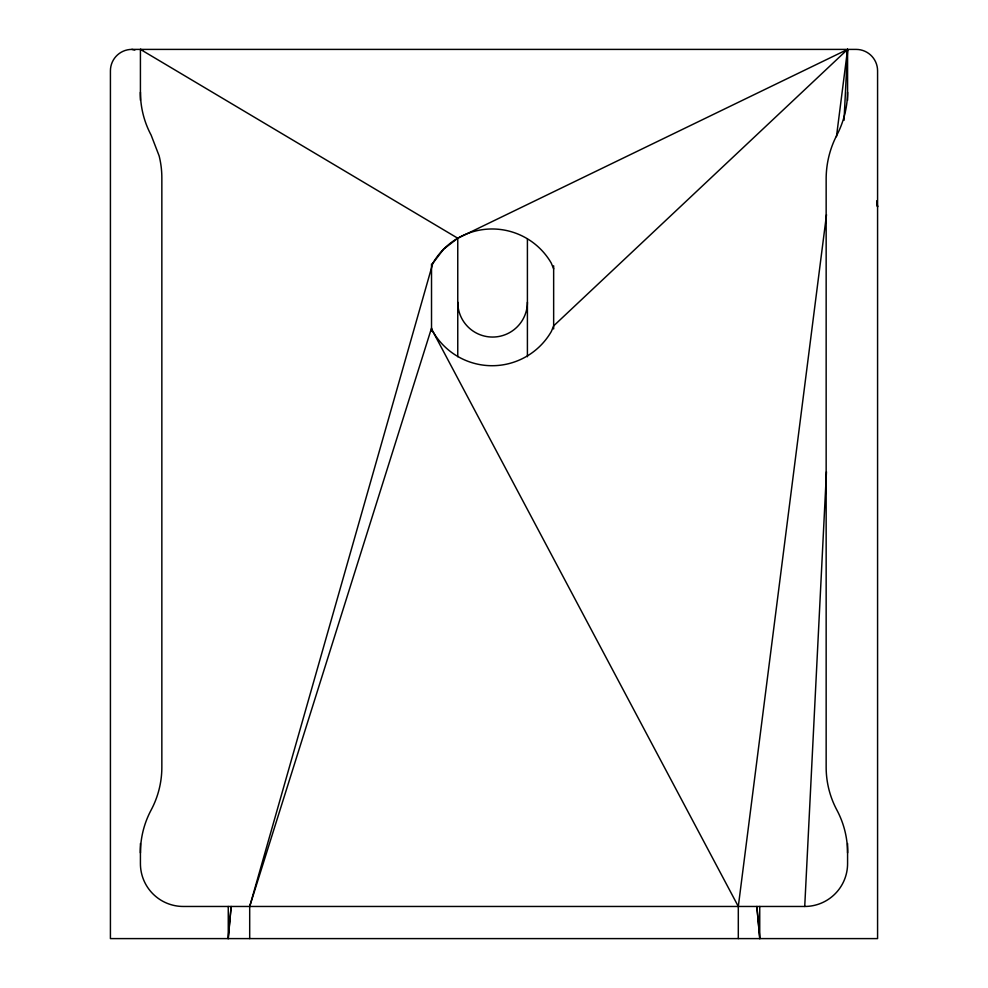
<?xml version="1.0" encoding="UTF-8"?>
<svg xmlns="http://www.w3.org/2000/svg" width="988" height="988" viewBox="0 0 988 988"><rect width="100%" height="100%" fill="white"/><g stroke="black" fill="none" stroke-linecap="round" stroke-linejoin="round"><path stroke-width="1.48" d="M140.42 843.554L140.42 863.611A42.855 42.855 0 0 0 183.274 906.465L804.726 906.465L826.462 471.77M844.036 120.314L847.581 49.4L457.765 238.232L443.637 249.137L432.818 263.314L249.692 906.465L249.692 938.6M228.142 938.6L231.143 906.465L228.265 938.6L228.265 906.465M738.308 938.6L738.308 906.465L826.511 214.692M836.466 136.64L847.581 49.4L553.651 325.879L551.403 331.363A68.357 68.357 0 0 1 432.991 331.684L431.521 328.152L249.692 906.465M131.849 49.4L856.151 49.4A21.427 21.427 0 0 1 877.579 70.827L877.579 938.6L110.421 938.6L110.421 70.827A21.427 21.427 0 0 1 131.849 49.4L134.862 50.042M140.42 100.282L140.42 49.4L143.433 50.042M140.42 49.4L457.765 238.232M432.991 331.684L738.308 906.465M553.651 268.847L551.218 263.006A68.357 68.357 0 0 0 432.818 263.314M876.714 202.342L877.579 206.887L876.751 200.774M759.858 938.6L756.857 906.465L759.735 938.6L759.735 906.465M847.581 49.4L847.581 100.282M847.581 843.554L847.581 863.611A42.855 42.855 0 0 1 804.726 906.465M553.651 265.821L553.651 328.942M527.407 239.182L527.407 356.73M457.765 237.639L457.765 356.73M431.521 263.932L431.521 331.165M527.407 302.229A34.815 34.815 0 0 1 492.592 337.056A34.815 34.815 0 0 1 457.765 302.229M140.42 852.891A91.057 91.057 0 0 1 151.127 810.037A91.057 91.057 0 0 0 161.847 767.182L161.847 177.964A91.057 91.057 0 0 0 159.13 155.869L151.127 135.109A91.057 91.057 0 0 1 140.42 92.255M847.581 852.891A91.057 91.057 0 0 0 836.873 810.037A91.057 91.057 0 0 1 826.153 767.182L826.153 179.001A95.293 95.293 0 0 1 836.873 135.109A95.342 95.342 0 0 0 847.581 92.255"/></g></svg>
